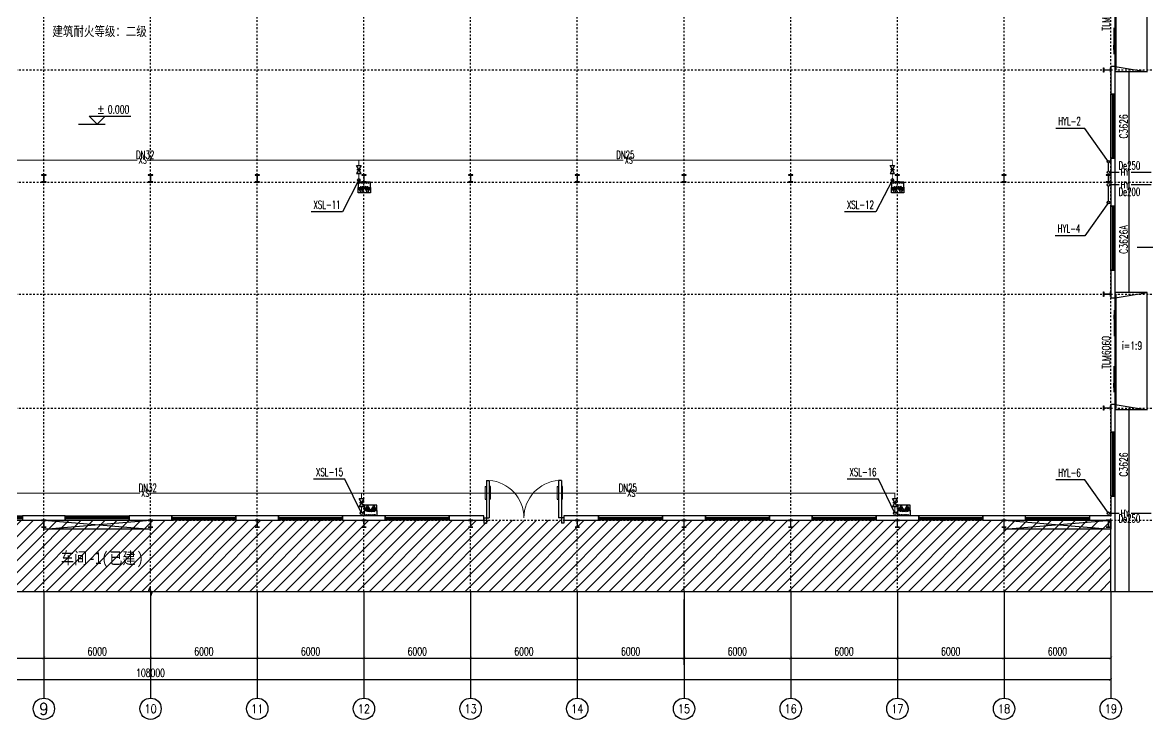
# Model space of a CAD drawing. Header units: millimetres. Extents: x 422266 to 846701, y 53777 to 109039.
# Drawn here: x 422323.1 to 422386.4, y 54717.2 to 54756.4 of the extents above; entities that cross this region are included whole.
import ezdxf
from ezdxf.enums import TextEntityAlignment as Align

# ---------------------------------------------------------------- set-up
doc = ezdxf.new("R2010")
doc.units = ezdxf.units.MM
doc.linetypes.add('DOTE', pattern=[2.42, 2, -0.2, 0.02, -0.2])
for name, color, linetype in [('AXIS_TEXT', 7, 'Continuous'), ('AXIS_外部', 171, 'Continuous'), ('COLUMN', 2, 'Continuous'), ('DIM_SYMB', 171, 'Continuous'), ('DIM_消防', 3, 'Continuous'), ('DIM_雨水', 3, 'Continuous'), ('DOTE', 8, 'DOTE'), ('GROUND', 150, 'Continuous'), ('JZ__灭火器', 6, 'Continuous'), ('PIPE-消防', 1, 'Continuous'), ('PIPE-雨水', 4, 'Continuous'), ('PUB_TEXT', 7, 'Continuous'), ('TEXT_消防', 7, 'Continuous'), ('TEXT_雨水', 7, 'Continuous'), ('TWT_TEXT', 7, 'Continuous'), ('VALVE_消防', 7, 'Continuous'), ('VPIPE-消防', 1, 'Continuous'), ('VPIPE-雨水', 4, 'Continuous'), ('WALL-PARAPET', 6, 'Continuous'), ('WINDOW', 140, 'Continuous'), ('WINDOW_TEXT', 7, 'Continuous'), ('标高', 83, 'Continuous')]:
    doc.layers.add(name, color=color, linetype=linetype)
doc.styles.add('_TCH_AXIS', font='COMPLEX', dxfattribs={"bigfont": 'GBCBIG'})
doc.styles.add('_TCH_DIM', font='SIMPLEX', dxfattribs={"bigfont": 'GBCBIG'})
doc.styles.add('_TCH_DIM_T3', font='SIMPLEX', dxfattribs={"width": 0.705882, "bigfont": 'GBCBIG'})
doc.styles.add('_TCH_WINDOW', font='SIMPLEX', dxfattribs={"height": 3.5, "bigfont": 'GBCBIG'})
doc.styles.add('_TWT_PIPEDN', font='SIMPLEX', dxfattribs={"width": 0.8, "height": 3, "bigfont": 'HZTXT'})
doc.styles.add('_TWT_PIPETEXT', font='COMPLEX', dxfattribs={"width": 0.8, "height": 2.5, "bigfont": 'HZTXT'})
doc.styles.add('_TWT_SERIAL', font='COMPLEX', dxfattribs={"width": 0.8, "height": 3, "bigfont": 'HZTXT'})
doc.styles.add('COMPLEX', font='COMPLEX')
doc.styles.add('HT', font='simhei.ttf', dxfattribs={"width": 0.8})
doc.dimstyles.new('_TCH_ARCH&&150', dxfattribs={"dimtxt": 446.25, "dimasz": 150, "dimexe": 375, "dimexo": 450, "dimgap": 150, "dimtad": 1, "dimdec": 0, "dimzin": 0, "dimdsep": 46, "dimtxsty": '_TCH_DIM_T3', "dimblk": 'ARCHTICK', "dimcen": 0.09, "dimclrt": 7, "dimazin": 2, "dimtfac": 1, "dimtdec": 0, "dimtix": 1, "dimtmove": 2, "dimatfit": 3, "dimfxl": 0, "dimtolj": 1, "dimtzin": 0, "dimarcsym": 0})

# ---------------------------------------------------------------- blocks, each defined once
blk = doc.blocks.new('A$C3ACC4A1C')
at = {"layer": 'COLUMN'}
h = blk.add_hatch(color=256, dxfattribs=at)
h.paths.add_polyline_path([(125, 400), (0, 400), (0, 388), (120, 388), (120, 200), (125, 200)])
h.paths.add_polyline_path([(250, 400), (125, 400), (125, 200), (130, 200), (130, 388), (250, 388)])
h.paths.add_polyline_path([(250, 12), (130, 12), (130, 200), (125, 200), (125, 0), (250, 0)])
h.paths.add_polyline_path([(125, 200), (120, 200), (120, 12), (0, 12), (0, 0), (125, 0)])
blk.add_lwpolyline([(0, 0), (0, 12), (120, 12), (120, 388), (0, 388), (0, 400), (250, 400), (250, 388), (130, 388), (130, 12), (250, 12), (250, 0)], close=True, dxfattribs=at)
blk = doc.blocks.new('消防软管卷盘')
blk.add_lwpolyline([(4963954, 151899), (4963954, 150312), (4964641, 150312), (4964641, 151899)], close=True)
for points, const_width in [([(4964134, 151704), (4964482, 151704)], 1), ([(4964134, 151566), (4964482, 151566)], 1), ([(4964134, 151428), (4964482, 151428)], 1), ([(4964134, 151290), (4964482, 151290)], 1), ([(4964134, 151152), (4964482, 151152)], 1), ([(4964134, 151014), (4964482, 151014)], 0.1), ([(4964134, 150876), (4964482, 150876)], 1), ([(4964134, 150738), (4964482, 150738)], 1), ([(4964150, 150600), (4964499, 150600)], 1), ([(4964150, 150462), (4964499, 150462)], 1)]:
    blk.add_lwpolyline(points, dxfattribs=dict(const_width=const_width))
for centre, start, end in [((4964134, 151636), 90, 270), ((4964134, 151360), 90, 270), ((4964134, 151084), 90, 270), ((4964134, 150808), 90, 270), ((4964482, 151498), 270, 90), ((4964482, 151222), 270, 90), ((4964482, 150946), 270, 90), ((4964499, 150670), 270, 90), ((4964150, 150532), 90, 270)]:
    blk.add_arc(centre, 69, start, end)
blk = doc.blocks.new('手提式干粉灭火器')
h = blk.add_hatch()
h.set_pattern_fill('ANSI31', color=256, scale=225.365854, style=0)
h.set_pattern_definition([(45, (276289.086, 185586.136), (-19.9197154, 19.9197154), [])])
h.paths.add_polyline_path([(72, 158), (-72, 158), (-72, 19), (72, 19)])
for points in [[(0, 303), (-175, 0), (175, 0)], [(-72, 19), (72, 19), (72, 158), (-72, 158)]]:
    blk.add_lwpolyline(points, close=True)
blk = doc.blocks.new('92623')
blk.add_lwpolyline([(8910066, 83014), (8909273, 83014), (8909273, 82670), (8910066, 82670)], close=True)
at = {"xscale": -0.5, "yscale": 0.5, "zscale": 0.5, "rotation": 89.99999999998747}
blk.add_blockref('消防软管卷盘', (8985223, 2565334), dxfattribs=at)
at = {"layer": 'JZ__灭火器', "xscale": 1.141071624, "yscale": 1.141071624, "zscale": 1.141071624, "rotation": 180}
for p in [(8909466, 83014), (8909863, 83014)]:
    blk.add_blockref('手提式干粉灭火器', p, dxfattribs=at)
blk = doc.blocks.new('$WINLIB2D$00000001')
for p, q in [((-0.5, 0.5), (0.5, 0.5)), ((-0.5, 0.5), (-0.5, -0.5)), ((0.5, -0.5), (0.5, 0.5)), ((0.5, 0.167), (-0.5, 0.167)), ((0.5, -0.167), (-0.5, -0.167)), ((-0.5, -0.5), (0.5, -0.5))]:
    blk.add_line(p, q)
blk = doc.blocks.new('$DorLib2D$00000011')
for p, q in [((-0.467, 0.471), (-0.467, -0.062)), ((-0.467, 0.471), (-0.433, 0.471)), ((-0.433, 0.471), (-0.433, 0.004)), ((0.433, 0.471), (0.433, 0.004)), ((0.467, 0.471), (0.433, 0.471)), ((0.467, 0.471), (0.467, -0.062)), ((-0.483, 0.396), (-0.467, 0.396)), ((-0.417, 0.396), (-0.433, 0.396)), ((0.417, 0.396), (0.433, 0.396)), ((0.483, 0.396), (0.467, 0.396)), ((-0.483, 0.235), (-0.467, 0.235)), ((-0.417, 0.235), (-0.433, 0.235)), ((0.417, 0.235), (0.433, 0.235)), ((0.483, 0.235), (0.467, 0.235)), ((-0.5, 0.004), (-0.433, 0.004)), ((-0.5, 0.004), (-0.5, -0.062)), ((0.5, 0.004), (0.433, 0.004)), ((0.5, 0.004), (0.5, -0.062)), ((-0.5, -0.062), (-0.467, -0.062)), ((0.5, -0.062), (0.467, -0.062))]:
    blk.add_line(p, q)
at = {"lineweight": 13}
for p, q in [((-0.483, 0.396), (-0.483, 0.235)), ((-0.417, 0.396), (-0.417, 0.235)), ((0.417, 0.396), (0.417, 0.235)), ((0.483, 0.396), (0.483, 0.235))]:
    blk.add_line(p, q, dxfattribs=at)
for centre, start, end in [((-0.467, 0.004), 0, 85.904), ((0.467, 0.004), 94.096, 180)]:
    blk.add_arc(centre, 0.467, start, end, dxfattribs=at)
blk = doc.blocks.new('_AXISO')
blk.add_circle((0, 0), 0.5)
at = {"layer": 'AXIS_TEXT', "style": 'COMPLEX', "width": 1.041667}
blk.add_attdef('A', text='', height=0.56, dxfattribs=at).set_placement((-0.25, -0.28), (0.25, -0.28), align=Align.FIT)
blk = doc.blocks.new('_ArchTick')
at = {"color": 0, "linetype": 'ByBlock', "const_width": 0.15}
blk.add_lwpolyline([(-0.5, -0.5), (0.5, 0.5)], dxfattribs=at)
blk = doc.blocks.new('*D72')
at = {"layer": 'AXIS_外部', "color": 0, "lineweight": -2}
for p, q in [((440116, 62966), (440116, 58091)), ((548116, 62966), (548116, 58091)), ((440116, 58466), (548116, 58466))]:
    blk.add_line(p, q, dxfattribs=at)
at = {"layer": 'Defpoints', "color": 0}
for p in [(440116, 63416), (548116, 63416), (548116, 58466)]:
    blk.add_point(p, dxfattribs=at)
at = {"layer": 'AXIS_外部', "color": 0, "lineweight": -2, "xscale": 150, "yscale": 150, "zscale": 150, "rotation": 180}
blk.add_blockref('_ArchTick', (440116, 58466), dxfattribs=at)
at = {"layer": 'AXIS_外部', "color": 0, "lineweight": -2, "xscale": 150, "yscale": 150, "zscale": 150}
blk.add_blockref('_ArchTick', (548116, 58466), dxfattribs=at)
at = {"layer": 'AXIS_外部', "color": 7, "insert": (494116, 58839), "char_height": 446.2, "attachment_point": 5, "style": '_TCH_DIM_T3'}
blk.add_mtext('\\A1;108000', dxfattribs=at)
blk = doc.blocks.new('*D80')
at = {"layer": 'AXIS_外部', "color": 0, "lineweight": -2}
for p, q in [((482116, 62966), (482116, 59291)), ((488116, 62966), (488116, 59291)), ((482116, 59666), (488116, 59666))]:
    blk.add_line(p, q, dxfattribs=at)
at = {"layer": 'Defpoints', "color": 0}
for p in [(482116, 63416), (488116, 63416), (488116, 59666)]:
    blk.add_point(p, dxfattribs=at)
at = {"layer": 'AXIS_外部', "color": 0, "lineweight": -2, "xscale": 150, "yscale": 150, "zscale": 150, "rotation": 180}
blk.add_blockref('_ArchTick', (482116, 59666), dxfattribs=at)
at = {"layer": 'AXIS_外部', "color": 0, "lineweight": -2, "xscale": 150, "yscale": 150, "zscale": 150}
blk.add_blockref('_ArchTick', (488116, 59666), dxfattribs=at)
at = {"layer": 'AXIS_外部', "color": 7, "insert": (485116, 60039), "char_height": 446.2, "attachment_point": 5, "style": '_TCH_DIM_T3'}
blk.add_mtext('\\A1;6000', dxfattribs=at)
blk = doc.blocks.new('*D81')
at = {"layer": 'AXIS_外部', "color": 0, "lineweight": -2}
for p, q in [((488116, 62966), (488116, 59291)), ((494116, 62966), (494116, 59291)), ((488116, 59666), (494116, 59666))]:
    blk.add_line(p, q, dxfattribs=at)
at = {"layer": 'Defpoints', "color": 0}
for p in [(488116, 63416), (494116, 63416), (494116, 59666)]:
    blk.add_point(p, dxfattribs=at)
at = {"layer": 'AXIS_外部', "color": 0, "lineweight": -2, "xscale": 150, "yscale": 150, "zscale": 150, "rotation": 180}
blk.add_blockref('_ArchTick', (488116, 59666), dxfattribs=at)
at = {"layer": 'AXIS_外部', "color": 0, "lineweight": -2, "xscale": 150, "yscale": 150, "zscale": 150}
blk.add_blockref('_ArchTick', (494116, 59666), dxfattribs=at)
at = {"layer": 'AXIS_外部', "color": 7, "insert": (491116, 60039), "char_height": 446.2, "attachment_point": 5, "style": '_TCH_DIM_T3'}
blk.add_mtext('\\A1;6000', dxfattribs=at)
blk = doc.blocks.new('*D82')
at = {"layer": 'AXIS_外部', "color": 0, "lineweight": -2}
for p, q in [((494116, 62966), (494116, 59291)), ((500116, 62966), (500116, 59291)), ((494116, 59666), (500116, 59666))]:
    blk.add_line(p, q, dxfattribs=at)
at = {"layer": 'Defpoints', "color": 0}
for p in [(494116, 63416), (500116, 63416), (500116, 59666)]:
    blk.add_point(p, dxfattribs=at)
at = {"layer": 'AXIS_外部', "color": 0, "lineweight": -2, "xscale": 150, "yscale": 150, "zscale": 150, "rotation": 180}
blk.add_blockref('_ArchTick', (494116, 59666), dxfattribs=at)
at = {"layer": 'AXIS_外部', "color": 0, "lineweight": -2, "xscale": 150, "yscale": 150, "zscale": 150}
blk.add_blockref('_ArchTick', (500116, 59666), dxfattribs=at)
at = {"layer": 'AXIS_外部', "color": 7, "insert": (497116, 60039), "char_height": 446.2, "attachment_point": 5, "style": '_TCH_DIM_T3'}
blk.add_mtext('\\A1;6000', dxfattribs=at)
blk = doc.blocks.new('*D83')
at = {"layer": 'AXIS_外部', "color": 0, "lineweight": -2}
for p, q in [((500116, 62966), (500116, 59291)), ((506116, 62966), (506116, 59291)), ((500116, 59666), (506116, 59666))]:
    blk.add_line(p, q, dxfattribs=at)
at = {"layer": 'Defpoints', "color": 0}
for p in [(500116, 63416), (506116, 63416), (506116, 59666)]:
    blk.add_point(p, dxfattribs=at)
at = {"layer": 'AXIS_外部', "color": 0, "lineweight": -2, "xscale": 150, "yscale": 150, "zscale": 150, "rotation": 180}
blk.add_blockref('_ArchTick', (500116, 59666), dxfattribs=at)
at = {"layer": 'AXIS_外部', "color": 0, "lineweight": -2, "xscale": 150, "yscale": 150, "zscale": 150}
blk.add_blockref('_ArchTick', (506116, 59666), dxfattribs=at)
at = {"layer": 'AXIS_外部', "color": 7, "insert": (503116, 60039), "char_height": 446.2, "attachment_point": 5, "style": '_TCH_DIM_T3'}
blk.add_mtext('\\A1;6000', dxfattribs=at)
blk = doc.blocks.new('*D84')
at = {"layer": 'AXIS_外部', "color": 0, "lineweight": -2}
for p, q in [((506116, 62966), (506116, 59291)), ((512116, 62966), (512116, 59291)), ((506116, 59666), (512116, 59666))]:
    blk.add_line(p, q, dxfattribs=at)
at = {"layer": 'Defpoints', "color": 0}
for p in [(506116, 63416), (512116, 63416), (512116, 59666)]:
    blk.add_point(p, dxfattribs=at)
at = {"layer": 'AXIS_外部', "color": 0, "lineweight": -2, "xscale": 150, "yscale": 150, "zscale": 150, "rotation": 180}
blk.add_blockref('_ArchTick', (506116, 59666), dxfattribs=at)
at = {"layer": 'AXIS_外部', "color": 0, "lineweight": -2, "xscale": 150, "yscale": 150, "zscale": 150}
blk.add_blockref('_ArchTick', (512116, 59666), dxfattribs=at)
at = {"layer": 'AXIS_外部', "color": 7, "insert": (509116, 60039), "char_height": 446.2, "attachment_point": 5, "style": '_TCH_DIM_T3'}
blk.add_mtext('\\A1;6000', dxfattribs=at)
blk = doc.blocks.new('*D85')
at = {"layer": 'AXIS_外部', "color": 0, "lineweight": -2}
for p, q in [((512116, 62966), (512116, 59291)), ((518116, 62966), (518116, 59291)), ((512116, 59666), (518116, 59666))]:
    blk.add_line(p, q, dxfattribs=at)
at = {"layer": 'Defpoints', "color": 0}
for p in [(512116, 63416), (518116, 63416), (518116, 59666)]:
    blk.add_point(p, dxfattribs=at)
at = {"layer": 'AXIS_外部', "color": 0, "lineweight": -2, "xscale": 150, "yscale": 150, "zscale": 150, "rotation": 180}
blk.add_blockref('_ArchTick', (512116, 59666), dxfattribs=at)
at = {"layer": 'AXIS_外部', "color": 0, "lineweight": -2, "xscale": 150, "yscale": 150, "zscale": 150}
blk.add_blockref('_ArchTick', (518116, 59666), dxfattribs=at)
at = {"layer": 'AXIS_外部', "color": 7, "insert": (515116, 60039), "char_height": 446.2, "attachment_point": 5, "style": '_TCH_DIM_T3'}
blk.add_mtext('\\A1;6000', dxfattribs=at)
blk = doc.blocks.new('*D86')
at = {"layer": 'AXIS_外部', "color": 0, "lineweight": -2}
for p, q in [((518116, 62966), (518116, 59291)), ((524116, 62966), (524116, 59291)), ((518116, 59666), (524116, 59666))]:
    blk.add_line(p, q, dxfattribs=at)
at = {"layer": 'Defpoints', "color": 0}
for p in [(518116, 63416), (524116, 63416), (524116, 59666)]:
    blk.add_point(p, dxfattribs=at)
at = {"layer": 'AXIS_外部', "color": 0, "lineweight": -2, "xscale": 150, "yscale": 150, "zscale": 150, "rotation": 180}
blk.add_blockref('_ArchTick', (518116, 59666), dxfattribs=at)
at = {"layer": 'AXIS_外部', "color": 0, "lineweight": -2, "xscale": 150, "yscale": 150, "zscale": 150}
blk.add_blockref('_ArchTick', (524116, 59666), dxfattribs=at)
at = {"layer": 'AXIS_外部', "color": 7, "insert": (521116, 60039), "char_height": 446.2, "attachment_point": 5, "style": '_TCH_DIM_T3'}
blk.add_mtext('\\A1;6000', dxfattribs=at)
blk = doc.blocks.new('*D87')
at = {"layer": 'AXIS_外部', "color": 0, "lineweight": -2}
for p, q in [((524116, 62966), (524116, 59291)), ((530116, 62966), (530116, 59291)), ((524116, 59666), (530116, 59666))]:
    blk.add_line(p, q, dxfattribs=at)
at = {"layer": 'Defpoints', "color": 0}
for p in [(524116, 63416), (530116, 63416), (530116, 59666)]:
    blk.add_point(p, dxfattribs=at)
at = {"layer": 'AXIS_外部', "color": 0, "lineweight": -2, "xscale": 150, "yscale": 150, "zscale": 150, "rotation": 180}
blk.add_blockref('_ArchTick', (524116, 59666), dxfattribs=at)
at = {"layer": 'AXIS_外部', "color": 0, "lineweight": -2, "xscale": 150, "yscale": 150, "zscale": 150}
blk.add_blockref('_ArchTick', (530116, 59666), dxfattribs=at)
at = {"layer": 'AXIS_外部', "color": 7, "insert": (527116, 60039), "char_height": 446.2, "attachment_point": 5, "style": '_TCH_DIM_T3'}
blk.add_mtext('\\A1;6000', dxfattribs=at)
blk = doc.blocks.new('*D88')
at = {"layer": 'AXIS_外部', "color": 0, "lineweight": -2}
for p, q in [((530116, 62966), (530116, 59291)), ((536116, 62966), (536116, 59291)), ((530116, 59666), (536116, 59666))]:
    blk.add_line(p, q, dxfattribs=at)
at = {"layer": 'Defpoints', "color": 0}
for p in [(530116, 63416), (536116, 63416), (536116, 59666)]:
    blk.add_point(p, dxfattribs=at)
at = {"layer": 'AXIS_外部', "color": 0, "lineweight": -2, "xscale": 150, "yscale": 150, "zscale": 150, "rotation": 180}
blk.add_blockref('_ArchTick', (530116, 59666), dxfattribs=at)
at = {"layer": 'AXIS_外部', "color": 0, "lineweight": -2, "xscale": 150, "yscale": 150, "zscale": 150}
blk.add_blockref('_ArchTick', (536116, 59666), dxfattribs=at)
at = {"layer": 'AXIS_外部', "color": 7, "insert": (533116, 60039), "char_height": 446.2, "attachment_point": 5, "style": '_TCH_DIM_T3'}
blk.add_mtext('\\A1;6000', dxfattribs=at)
blk = doc.blocks.new('*D89')
at = {"layer": 'AXIS_外部', "color": 0, "lineweight": -2}
for p, q in [((536116, 62966), (536116, 59291)), ((542116, 62966), (542116, 59291)), ((536116, 59666), (542116, 59666))]:
    blk.add_line(p, q, dxfattribs=at)
at = {"layer": 'Defpoints', "color": 0}
for p in [(536116, 63416), (542116, 63416), (542116, 59666)]:
    blk.add_point(p, dxfattribs=at)
at = {"layer": 'AXIS_外部', "color": 0, "lineweight": -2, "xscale": 150, "yscale": 150, "zscale": 150, "rotation": 180}
blk.add_blockref('_ArchTick', (536116, 59666), dxfattribs=at)
at = {"layer": 'AXIS_外部', "color": 0, "lineweight": -2, "xscale": 150, "yscale": 150, "zscale": 150}
blk.add_blockref('_ArchTick', (542116, 59666), dxfattribs=at)
at = {"layer": 'AXIS_外部', "color": 7, "insert": (539116, 60039), "char_height": 446.2, "attachment_point": 5, "style": '_TCH_DIM_T3'}
blk.add_mtext('\\A1;6000', dxfattribs=at)
blk = doc.blocks.new('*D90')
at = {"layer": 'AXIS_外部', "color": 0, "lineweight": -2}
for p, q in [((542116, 62966), (542116, 59291)), ((548116, 62966), (548116, 59291)), ((542116, 59666), (548116, 59666))]:
    blk.add_line(p, q, dxfattribs=at)
at = {"layer": 'Defpoints', "color": 0}
for p in [(542116, 63416), (548116, 63416), (548116, 59666)]:
    blk.add_point(p, dxfattribs=at)
at = {"layer": 'AXIS_外部', "color": 0, "lineweight": -2, "xscale": 150, "yscale": 150, "zscale": 150, "rotation": 180}
blk.add_blockref('_ArchTick', (542116, 59666), dxfattribs=at)
at = {"layer": 'AXIS_外部', "color": 0, "lineweight": -2, "xscale": 150, "yscale": 150, "zscale": 150}
blk.add_blockref('_ArchTick', (548116, 59666), dxfattribs=at)
at = {"layer": 'AXIS_外部', "color": 7, "insert": (545116, 60039), "char_height": 446.2, "attachment_point": 5, "style": '_TCH_DIM_T3'}
blk.add_mtext('\\A1;6000', dxfattribs=at)
blk = doc.blocks.new('$DorLib2D$00000130')
at = {"color": 0, "linetype": 'Continuous'}
for p, q in [((-0.533, 0.66), (-0.533, 0.513)), ((0, 0.66), (-0.533, 0.66)), ((0, 0.513), (0, 0.66)), ((0.533, 0.66), (0, 0.66)), ((0.533, 0.66), (0.533, 0.513)), ((0, 0.513), (-0.533, 0.513)), ((0.533, 0.513), (0, 0.513)), ((-0.385, 0.269), (-0.14, 0.269)), ((-0.385, 0.269), (-0.3, 0.214)), ((-0.3, 0.214), (-0.3, 0.269)), ((0.385, 0.269), (0.14, 0.269)), ((0.3, 0.214), (0.3, 0.269)), ((0.385, 0.269), (0.3, 0.214))]:
    blk.add_line(p, q, dxfattribs=at)
blk = doc.blocks.new('$VALVE$00000296')
for points in [[(-125, 72), (-125, -72), (125, 72), (125, -72), (-125, 72)], [(0, 60), (0, -64)]]:
    blk.add_lwpolyline(points)
for p in [(-125, 0), (125, 0)]:
    blk.add_point(p)
blk = doc.blocks.new('2325')
h = blk.add_hatch()
h.set_pattern_fill('ANSI31', color=250, scale=300, style=0)
h.set_pattern_definition([(45, (-1640675.63, -18819387.4), (-336.759605, 336.759605), [])])
h.paths.add_polyline_path([(548116.3, 67415.8), (440116.3, 67415.8), (440116.3, 63415.8), (494002.8, 63415.8), (494079.3, 63625.8), (494153.3, 63205.8), (494227.8, 63415.8), (548116.3, 63415.8)])
h.paths.add_polyline_path([(492909.1, 64993.8), (493665.2, 64993.8), (493665.2, 66241.2), (492909.1, 66241.2)], flags=24)
h.paths.add_polyline_path([(491535.8, 64970), (493337.3, 64970), (493337.3, 66291.6), (491535.8, 66291.6)], flags=24)
h.paths.add_polyline_path([(490527.3, 64993.8), (491963.9, 64993.8), (491963.9, 66241.2), (490527.3, 66241.2)], flags=24)
h.paths.add_polyline_path([(489149.2, 64953.9), (490960.2, 64953.9), (490960.2, 66303.9), (489149.2, 66303.9)], flags=24)
at = {"layer": 'PIPE-消防', "linetype": 'Continuous'}
for points in [[(535832, 87650.6), (535858.3, 87650.6), (535858.3, 87676.8)], [(535832, 87650.6), (535832, 87676.8), (535858.3, 87676.8)], [(535974, 68927.3), (536000.3, 68927.3), (536000.3, 68953.5)], [(535974, 68927.3), (535974, 68953.5), (536000.3, 68953.5)]]:
    blk.add_hatch(color=256, dxfattribs=at).paths.add_polyline_path(points)
at = {"color": 250}
for p, q in [((488116.3, 66915.8), (494116.3, 67415.8)), ((488116.3, 67415.8), (494116.3, 66915.8)), ((542116.3, 66915.8), (548116.3, 67415.8)), ((542116.3, 67415.8), (548116.3, 66915.8))]:
    blk.add_line(p, q, dxfattribs=at)
for points in [[(488116.3, 67415.8), (494116.3, 67415.8), (494116.3, 66915.8), (488116.3, 66915.8)], [(542116.3, 67415.8), (548116.3, 67415.8), (548116.3, 66915.8), (542116.3, 66915.8)]]:
    blk.add_lwpolyline(points, close=True, dxfattribs=at)
at = {"layer": 'AXIS_外部'}
for p, q in [((488116.3, 63415.8), (488116.3, 57415.8)), ((494116.3, 63415.8), (494116.3, 57415.8)), ((500116.3, 63415.8), (500116.3, 57415.8)), ((506116.3, 63415.8), (506116.3, 57415.8)), ((512116.3, 63415.8), (512116.3, 57415.8)), ((518116.3, 63415.8), (518116.3, 57415.8)), ((524116.3, 63415.8), (524116.3, 57415.8)), ((530116.3, 63415.8), (530116.3, 57415.8)), ((536116.3, 63415.8), (536116.3, 57415.8)), ((542116.3, 63415.8), (542116.3, 57415.8)), ((548116.3, 63415.8), (548116.3, 57415.8))]:
    blk.add_line(p, q, dxfattribs=at)
at = {"layer": 'DIM_SYMB'}
blk.add_lwpolyline([(548603.2, 76846.5, 0, 0, 0), (549616, 76846.5, 120, 0, 0), (550066, 76846.5, 0, 0, 0)], format="xyseb", dxfattribs=at)
at = {"layer": 'DIM_SYMB', "color": 150}
blk.add_lwpolyline([(437116.3, 63415.8), (494002.8, 63415.8), (494079.3, 63625.8), (494153.3, 63205.8), (494227.8, 63415.8), (551116.3, 63415.8)], dxfattribs=at)
at = {"layer": 'DIM_消防'}
for p, q in [((505832, 86535.4), (504903.2, 84738.7)), ((535832, 86535.4), (534903.2, 84738.7)), ((504903.2, 84738.7), (503144.2, 84738.7)), ((534903.2, 84738.7), (533144.2, 84738.7)), ((505045.2, 69717.1), (503286.1, 69717.1)), ((505974, 67812), (505045.2, 69717.1)), ((535045.2, 69717.1), (533286.1, 69717.1)), ((535974, 67812), (535045.2, 69717.1))]:
    blk.add_line(p, q, dxfattribs=at)
at = {"layer": 'DIM_雨水'}
for p, q in [((546649.4, 89436), (545022.6, 89436)), ((547983.6, 87561.9), (546649.4, 89436)), ((547983.6, 85269.7), (546649.4, 83395.6)), ((546649.4, 83395.6), (544996.3, 83395.6)), ((546649.4, 69676), (545022.6, 69676)), ((547983.6, 67801.9), (546649.4, 69676))]:
    blk.add_line(p, q, dxfattribs=at)
at = {"layer": 'DOTE'}
for p, q in [((488116.3, 63415.8), (488116.3, 127415.8)), ((494116.3, 63415.8), (494116.3, 127415.8)), ((500116.3, 63415.8), (500116.3, 127415.8)), ((506116.3, 63415.8), (506116.3, 127415.8)), ((512116.3, 63415.8), (512116.3, 127415.8)), ((518116.3, 63415.8), (518116.3, 127415.8)), ((524116.3, 63415.8), (524116.3, 127415.8)), ((530116.3, 63415.8), (530116.3, 127415.8)), ((536116.3, 63415.8), (536116.3, 127415.8)), ((542116.3, 63415.8), (542116.3, 127415.8)), ((548116.3, 63415.8), (548116.3, 127415.8)), ((437116.3, 92715.8), (551116.3, 92715.8)), ((437116.3, 86415.8), (551116.3, 86415.8)), ((437116.3, 80115.8), (551116.3, 80115.8)), ((437116.3, 73715.8), (551116.3, 73715.8)), ((437116.3, 67415.8), (551116.3, 67415.8))]:
    blk.add_line(p, q, dxfattribs=at)
at = {"layer": 'GROUND', "color": 8}
for p, q in [((548356.3, 92615.8), (548356.3, 99215.8)), ((550156.3, 92615.8), (550156.3, 99215.8)), ((548356.3, 92915.8), (550156.3, 92615.8)), ((548356.3, 80215.8), (548356.3, 92615.8)), ((550156.3, 92615.8), (548356.3, 92615.8)), ((549156.3, 80215.8), (549156.3, 92615.8)), ((550156.3, 80215.8), (548356.3, 80215.8)), ((548356.3, 73615.8), (548356.3, 80215.8)), ((548356.3, 79915.8), (550156.3, 80215.8)), ((550156.3, 73615.8), (550156.3, 80215.8)), ((548356.3, 73915.8), (550156.3, 73615.8)), ((548356.3, 63415.8), (548356.3, 73615.8)), ((550156.3, 73615.8), (548356.3, 73615.8)), ((549156.3, 63415.8), (549156.3, 73615.8)), ((439876.3, 63415.8), (548356.3, 63415.8))]:
    blk.add_line(p, q, dxfattribs=at)
at = {"layer": 'PIPE-消防', "linetype": 'Continuous', "ltscale": 1.5, "const_width": 52.5}
for points in [[(493373.3, 87650.6), (481832, 87650.6)], [(505832, 87650.6), (493911.9, 87650.6)], [(505832, 87349.4), (505832, 87650.6)], [(520708.8, 87650.6), (505832, 87650.6)], [(535832, 87650.6), (521247.4, 87650.6)], [(535832, 87349.4), (535832, 87650.6)], [(505832, 86610.4), (505832, 86899.4)], [(535832, 86610.4), (535832, 86899.4)], [(493515.3, 68927.3), (481974, 68927.3)], [(505974, 68927.3), (494053.9, 68927.3)], [(505974, 68626.1), (505974, 68927.3)], [(520850.8, 68927.3), (505974, 68927.3)], [(535974, 68927.3), (521389.4, 68927.3)], [(535974, 68626.1), (535974, 68927.3)], [(505974, 67887), (505974, 68176.1)], [(535974, 67887), (535974, 68176.1)]]:
    blk.add_lwpolyline(points, dxfattribs=at)
at = {"layer": 'PIPE-雨水', "linetype": 'Continuous', "ltscale": 1.5, "const_width": 75}
for points in [[(547983.6, 87486.9), (547983.6, 87040.8)], [(548058.6, 86965.8), (548603.3, 86965.8)], [(549244.8, 86965.8), (550394.2, 86965.8)], [(547983.6, 85344.7), (547983.6, 86190.8)], [(548058.6, 86265.8), (548603.3, 86265.8)], [(549244.8, 86265.8), (550394.2, 86265.8)], [(548058.6, 67801.9), (548603.3, 67801.9)], [(549244.8, 67801.9), (550394.2, 67801.9)]]:
    blk.add_lwpolyline(points, dxfattribs=at)
at = {"layer": 'VPIPE-消防', "linetype": 'Continuous'}
for centre in [(505832, 86535.4), (535832, 86535.4), (505974, 67812), (535974, 67812)]:
    blk.add_circle(centre, 75, dxfattribs=at)
at = {"layer": 'VPIPE-雨水', "linetype": 'Continuous'}
for centre in [(547983.6, 87561.9), (547983.6, 86965.8), (547983.6, 86265.8), (547983.6, 85269.7), (547983.6, 67801.9)]:
    blk.add_circle(centre, 75, dxfattribs=at)
at = {"layer": 'WALL-PARAPET'}
for p, q in [((548356.3, 92915.8), (548116.3, 92915.8)), ((548116.3, 92915.8), (548116.3, 91365.8)), ((548356.3, 91365.8), (548356.3, 92915.8)), ((548116.3, 91365.8), (548356.3, 91365.8)), ((548356.3, 87765.8), (548116.3, 87765.8)), ((548116.3, 87765.8), (548116.3, 85065.8)), ((548356.3, 85065.8), (548356.3, 87765.8)), ((548116.3, 85065.8), (548356.3, 85065.8)), ((548356.3, 81465.8), (548116.3, 81465.8)), ((548116.3, 81465.8), (548116.3, 79915.8)), ((548356.3, 79915.8), (548356.3, 81465.8)), ((548116.3, 79915.8), (548356.3, 79915.8)), ((548356.3, 73915.8), (548116.3, 73915.8)), ((548116.3, 73915.8), (548116.3, 72365.8)), ((548356.3, 72365.8), (548356.3, 73915.8)), ((548116.3, 72365.8), (548356.3, 72365.8)), ((548356.3, 68765.8), (548116.3, 68765.8)), ((548116.3, 68765.8), (548116.3, 67655.8)), ((548356.3, 67535.8), (548356.3, 68765.8)), ((489316.3, 67655.8), (486916.3, 67655.8)), ((486916.3, 67655.8), (486916.3, 67415.8)), ((486916.3, 67415.8), (489316.3, 67415.8)), ((489316.3, 67415.8), (489316.3, 67655.8)), ((495316.3, 67655.8), (492916.3, 67655.8)), ((492916.3, 67655.8), (492916.3, 67415.8)), ((492916.3, 67415.8), (495316.3, 67415.8)), ((495316.3, 67415.8), (495316.3, 67655.8)), ((501316.3, 67655.8), (498916.3, 67655.8)), ((498916.3, 67655.8), (498916.3, 67415.8)), ((498916.3, 67415.8), (501316.3, 67415.8)), ((501316.3, 67415.8), (501316.3, 67655.8)), ((507316.3, 67655.8), (504916.3, 67655.8)), ((504916.3, 67655.8), (504916.3, 67415.8)), ((504916.3, 67415.8), (507316.3, 67415.8)), ((507316.3, 67415.8), (507316.3, 67655.8)), ((512866.3, 67655.8), (510916.3, 67655.8)), ((510916.3, 67655.8), (510916.3, 67415.8)), ((510916.3, 67415.8), (512866.3, 67415.8)), ((512866.3, 67415.8), (512866.3, 67655.8)), ((519316.3, 67655.8), (517366.3, 67655.8)), ((517366.3, 67655.8), (517366.3, 67415.8)), ((517366.3, 67415.8), (519316.3, 67415.8)), ((519316.3, 67415.8), (519316.3, 67655.8)), ((525316.3, 67655.8), (522916.3, 67655.8)), ((522916.3, 67655.8), (522916.3, 67415.8)), ((522916.3, 67415.8), (525316.3, 67415.8)), ((525316.3, 67415.8), (525316.3, 67655.8)), ((531316.3, 67655.8), (528916.3, 67655.8)), ((528916.3, 67655.8), (528916.3, 67415.8)), ((528916.3, 67415.8), (531316.3, 67415.8)), ((531316.3, 67415.8), (531316.3, 67655.8)), ((537316.3, 67655.8), (534916.3, 67655.8)), ((534916.3, 67655.8), (534916.3, 67415.8)), ((534916.3, 67415.8), (537316.3, 67415.8)), ((537316.3, 67415.8), (537316.3, 67655.8)), ((543316.3, 67655.8), (540916.3, 67655.8)), ((540916.3, 67655.8), (540916.3, 67415.8)), ((540916.3, 67415.8), (543316.3, 67415.8)), ((543316.3, 67415.8), (543316.3, 67655.8)), ((548116.3, 67655.8), (546916.3, 67655.8)), ((546916.3, 67655.8), (546916.3, 67415.8)), ((546916.3, 67415.8), (548116.3, 67415.8)), ((548116.3, 63415.8), (548116.3, 67415.8)), ((548356.3, 63415.8), (548356.3, 67535.8)), ((548116.3, 63415.8), (548356.3, 63415.8))]:
    blk.add_line(p, q, dxfattribs=at)
at = {"layer": '标高'}
for p, q in [((491115.5, 89668.7), (490665.5, 90118.7)), ((490665.5, 90118.7), (493013, 90118.7)), ((491115.5, 89668.7), (491565.5, 90118.7)), ((490065.5, 89668.7), (491565.5, 89668.7)), ((549607.2, 82751.1), (551107.2, 82751.1))]:
    blk.add_line(p, q, dxfattribs=at)
at = {"xscale": -0.882, "yscale": 0.882, "zscale": 0.882}
for p in [(8364464.6, 12894.2), (8394464.6, 12894.2)]:
    blk.add_blockref('92623', p, dxfattribs=at)
at = {"xscale": 0.882, "yscale": 0.882, "zscale": 0.882, "rotation": 180}
for p in [(8364819.1, 141176.9), (8394819.1, 141176.9)]:
    blk.add_blockref('92623', p, dxfattribs=at)
at = {"layer": 'AXIS_外部'}
ref = blk.add_blockref('_AXISO', (488116.3, 56815.8), dxfattribs=dict(at, xscale=1200, yscale=1200, zscale=1200))
ref.add_attrib('A', '9', dxfattribs={"layer": 'AXIS_TEXT', "height": 678, "style": '_TCH_AXIS', "width": 1.097143}).set_placement((487868.3, 56476.8), (488364.2, 56476.8), align=Align.FIT)
ref = blk.add_blockref('_AXISO', (494116.3, 56815.8), dxfattribs=dict(at, xscale=1200, yscale=1200, zscale=1200))
ref.add_attrib('A', '10', dxfattribs={"layer": 'AXIS_TEXT', "height": 474.04, "style": '_TCH_AXIS', "width": 1.05931}).set_placement((493769.6, 56578.8), (494463, 56578.8), align=Align.FIT)
ref = blk.add_blockref('_AXISO', (500116.3, 56815.8), dxfattribs=dict(at, xscale=1200, yscale=1200, zscale=1200))
ref.add_attrib('A', '11', dxfattribs={"layer": 'AXIS_TEXT', "height": 472.19, "style": '_TCH_AXIS', "width": 1.287356}).set_placement((499768.9, 56579.7), (500463.6, 56579.7), align=Align.FIT)
ref = blk.add_blockref('_AXISO', (506116.3, 56815.8), dxfattribs=dict(at, xscale=1200, yscale=1200, zscale=1200))
ref.add_attrib('A', '12', dxfattribs={"layer": 'AXIS_TEXT', "height": 472.19, "style": '_TCH_AXIS', "width": 1.065398}).set_placement((505768.9, 56579.7), (506463.6, 56579.7), align=Align.FIT)
ref = blk.add_blockref('_AXISO', (512116.3, 56815.8), dxfattribs=dict(at, xscale=1200, yscale=1200, zscale=1200))
ref.add_attrib('A', '13', dxfattribs={"layer": 'AXIS_TEXT', "height": 474.04, "style": '_TCH_AXIS', "width": 1.05931}).set_placement((511769.6, 56578.8), (512463, 56578.8), align=Align.FIT)
ref = blk.add_blockref('_AXISO', (518116.3, 56815.8), dxfattribs=dict(at, xscale=1200, yscale=1200, zscale=1200))
ref.add_attrib('A', '14', dxfattribs={"layer": 'AXIS_TEXT', "height": 472.19, "style": '_TCH_AXIS', "width": 0.996663}).set_placement((517768.9, 56579.7), (518463.6, 56579.7), align=Align.FIT)
ref = blk.add_blockref('_AXISO', (524116.3, 56815.8), dxfattribs=dict(at, xscale=1200, yscale=1200, zscale=1200))
ref.add_attrib('A', '15', dxfattribs={"layer": 'AXIS_TEXT', "height": 472.19, "style": '_TCH_AXIS', "width": 1.065398}).set_placement((523768.9, 56579.7), (524463.6, 56579.7), align=Align.FIT)
ref = blk.add_blockref('_AXISO', (530116.3, 56815.8), dxfattribs=dict(at, xscale=1200, yscale=1200, zscale=1200))
ref.add_attrib('A', '16', dxfattribs={"layer": 'AXIS_TEXT', "height": 474.04, "style": '_TCH_AXIS', "width": 1.05931}).set_placement((529769.6, 56578.8), (530463, 56578.8), align=Align.FIT)
ref = blk.add_blockref('_AXISO', (536116.3, 56815.8), dxfattribs=dict(at, xscale=1200, yscale=1200, zscale=1200))
ref.add_attrib('A', '17', dxfattribs={"layer": 'AXIS_TEXT', "height": 472.19, "style": '_TCH_AXIS', "width": 1.065398}).set_placement((535768.9, 56579.7), (536463.6, 56579.7), align=Align.FIT)
ref = blk.add_blockref('_AXISO', (542116.3, 56815.8), dxfattribs=dict(at, xscale=1200, yscale=1200, zscale=1200))
ref.add_attrib('A', '18', dxfattribs={"layer": 'AXIS_TEXT', "height": 474.04, "style": '_TCH_AXIS', "width": 1.05931}).set_placement((541769.6, 56578.8), (542463, 56578.8), align=Align.FIT)
ref = blk.add_blockref('_AXISO', (548116.3, 56815.8), dxfattribs=dict(at, xscale=1200, yscale=1200, zscale=1200))
ref.add_attrib('A', '19', dxfattribs={"layer": 'AXIS_TEXT', "height": 474.04, "style": '_TCH_AXIS', "width": 1.05931}).set_placement((547769.6, 56578.8), (548463, 56578.8), align=Align.FIT)
at = {"layer": 'COLUMN', "rotation": 90.00000000000001}
for p in [(548116.3, 92590.8), (548116.3, 79990.8), (548116.3, 73590.8)]:
    blk.add_blockref('A$C3ACC4A1C', p, dxfattribs=at)
at = {"layer": 'COLUMN', "xscale": -1}
for p in [(488241.3, 86415.8), (494241.3, 86415.8), (500241.3, 86415.8), (506241.3, 86415.8), (512241.3, 86415.8), (518241.3, 86415.8), (524241.3, 86415.8), (530241.3, 86415.8), (536241.3, 86415.8), (542241.3, 86415.8), (548116.3, 86415.8), (488241.3, 67015.8), (494241.3, 67015.8), (500241.3, 67015.8), (506241.3, 67015.8), (512241.3, 67015.8), (518241.3, 67015.8), (524241.3, 67015.8), (530241.3, 67015.8), (536241.3, 67015.8), (542241.3, 67015.8), (548116.3, 67015.8)]:
    blk.add_blockref('A$C3ACC4A1C', p, dxfattribs=at)
at = {"layer": 'VALVE_消防', "xscale": 1.8, "yscale": 1.8, "zscale": 1.8, "rotation": 90}
for p in [(505832, 87124.4), (535832, 87124.4), (505974, 68401.1), (535974, 68401.1)]:
    blk.add_blockref('$VALVE$00000296', p, dxfattribs=at)
at = {"layer": 'WINDOW'}
ref = blk.add_blockref('$DorLib2D$00000130', (548236.3, 95915.8), dxfattribs=dict(at, xscale=6000, yscale=-240, zscale=6000, rotation=90))
ref.add_attrib('A', 'TLM6060', (548069.5, 94918.3), dxfattribs={"layer": 'WINDOW_TEXT', "height": 446.25, "rotation": 90, "style": '_TCH_WINDOW', "width": 0.705882})
ref = blk.add_blockref('$WINLIB2D$00000001', (548236.3, 89565.8), dxfattribs=dict(at, xscale=3600.000000003725, yscale=240, zscale=3600.000000003725, rotation=90))
ref.add_attrib('A', 'C3626', (549061.9, 88860.8), dxfattribs={"layer": 'WINDOW_TEXT', "height": 446.25, "rotation": 90, "style": '_TCH_WINDOW', "width": 0.705882})
ref = blk.add_blockref('$WINLIB2D$00000001', (548236.3, 83265.8), dxfattribs=dict(at, xscale=3600.000000003725, yscale=240, zscale=3600.000000003725, rotation=90))
ref.add_attrib('A', 'C3626A', (549061.9, 82388.3), dxfattribs={"layer": 'WINDOW_TEXT', "height": 446.25, "rotation": 90, "style": '_TCH_WINDOW', "width": 0.705882})
ref = blk.add_blockref('$DorLib2D$00000130', (548236.3, 76915.8), dxfattribs=dict(at, xscale=6000, yscale=-240, zscale=6000, rotation=90))
ref.add_attrib('A', 'TLM6060', (548069.5, 75918.3), dxfattribs={"layer": 'WINDOW_TEXT', "height": 446.25, "rotation": 90, "style": '_TCH_WINDOW', "width": 0.705882})
ref = blk.add_blockref('$WINLIB2D$00000001', (548236.3, 70565.8), dxfattribs=dict(at, xscale=3600.000000003725, yscale=240, zscale=3600.000000003725, rotation=90))
ref.add_attrib('A', 'C3626', (549061.9, 69860.8), dxfattribs={"layer": 'WINDOW_TEXT', "height": 446.25, "rotation": 90, "style": '_TCH_WINDOW', "width": 0.705882})
at = {"layer": 'WINDOW', "rotation": 180}
for name, p, xscale, yscale, zscale in [('$DorLib2D$00000011', (515116.3, 67535.8), 4500.000027132919, -4500.000027132919, 4500.000027132919), ('$WINLIB2D$00000001', (485116.3, 67535.8), -3600.000000003725, 240, -3600.000000003725), ('$WINLIB2D$00000001', (491116.3, 67535.8), -3600.000000003725, -240, -3600.000000003725), ('$WINLIB2D$00000001', (497116.3, 67535.8), 3600.000000003725, 240, 3600.000000003725), ('$WINLIB2D$00000001', (503116.3, 67535.8), 3600.000000003725, 240, 3600.000000003725), ('$WINLIB2D$00000001', (509116.3, 67535.8), 3600.000000003725, 240, 3600.000000003725), ('$WINLIB2D$00000001', (521116.3, 67535.8), 3600.000000003725, 240, 3600.000000003725), ('$WINLIB2D$00000001', (527116.3, 67535.8), 3600.000000003725, 240, 3600.000000003725), ('$WINLIB2D$00000001', (533116.3, 67535.8), 3600.000000003725, 240, 3600.000000003725), ('$WINLIB2D$00000001', (539116.3, 67535.8), 3600.000000003725, 240, 3600.000000003725), ('$WINLIB2D$00000001', (545116.3, 67535.8), 3600.000000003725, -240, 3600.000000003725)]:
    blk.add_blockref(name, p, dxfattribs=dict(at, xscale=xscale, yscale=yscale, zscale=zscale))
at = {"layer": 'PUB_TEXT', "color": 6, "style": 'HT', "width": 0.8}
blk.add_text('建筑耐火等级：二级', height=540.76, dxfattribs=at).set_placement((488596.8, 94622.3))
at = {"layer": 'PUB_TEXT', "style": '_TCH_DIM'}
blk.add_text('±', height=506.4, dxfattribs=at).set_placement((491081.1, 90276.2))
at = {"layer": 'PUB_TEXT'}
for s, height, style, width, p in [('0.000', 446.25, '_TCH_DIM', 0.705882, (491708, 90276.2)), ('i=1:9', 446.25, '_TCH_DIM', 0.705882, (548749.6, 77004)), ('车间', 675.95, 'HT', 0.8, (489075.1, 64951.4)), ('-1(', 675.95, 'HT', 0.8, (490630.5, 64951.4)), ('已建', 675.95, 'HT', 0.8, (491797.1, 64951.4)), (')', 675.9, 'HT', 0.8, (493352.6, 64951.4))]:
    blk.add_text(s, height=height, dxfattribs=dict(at, style=style, width=width)).set_placement(p)
at = {"layer": 'TEXT_消防', "linetype": 'Continuous', "style": '_TWT_PIPEDN', "width": 0.64}
for s, p in [('DN32', (493304, 87725.6)), ('DN25', (520304, 87725.6)), ('DN32', (493446, 69002.3)), ('DN25', (520446, 69002.3))]:
    blk.add_text(s, height=450, dxfattribs=at).set_placement(p)
at = {"layer": 'TEXT_消防', "style": '_TWT_PIPETEXT', "width": 0.64}
for p in [(493448.3, 87463.1), (520783.8, 87463.1), (493590.3, 68739.8), (520925.8, 68739.8)]:
    blk.add_text('XS', height=375, dxfattribs=at).set_placement(p)
at = {"layer": 'TEXT_雨水', "linetype": 'Continuous', "style": '_TWT_PIPEDN', "width": 0.64}
for s, p in [('De250', (548551.2, 87118.9)), ('De200', (548551.2, 85642.6)), ('De250', (548551.2, 67283.2))]:
    blk.add_text(s, height=450, dxfattribs=at).set_placement(p)
at = {"layer": 'TEXT_雨水', "style": '_TWT_PIPETEXT', "width": 0.64}
for p in [(548678.3, 86778.3), (548678.3, 86078.3), (548678.3, 67614.4)]:
    blk.add_text('HY', height=375, dxfattribs=at).set_placement(p)
at = {"layer": 'TWT_TEXT', "style": '_TWT_SERIAL', "width": 0.64}
for s, p in [('HYL-2', (545157.6, 89616)), ('XSL-11', (503279.2, 84918.7)), ('XSL-12', (533279.2, 84918.7)), ('HYL-4', (545131.3, 83575.6)), ('XSL-15', (503421.1, 69897.1)), ('XSL-16', (533421.1, 69897.1)), ('HYL-6', (545157.6, 69856))]:
    blk.add_text(s, height=450, dxfattribs=at).set_placement(p)
at = {"layer": 'AXIS_外部'}
for p1, p2, distance, picture, middle in [((440116.3, 63415.8), (548116.3, 63415.8), -4950, '*D72', (494116.3, 58838.9)), ((482116.3, 63415.8), (488116.3, 63415.8), -3750, '*D80', (485116.3, 60038.9)), ((488116.3, 63415.8), (494116.3, 63415.8), -3750, '*D81', (491116.3, 60038.9)), ((494116.3, 63415.8), (500116.3, 63415.8), -3750, '*D82', (497116.3, 60038.9)), ((500116.3, 63415.8), (506116.3, 63415.8), -3750, '*D83', (503116.3, 60038.9)), ((506116.3, 63415.8), (512116.3, 63415.8), -3750, '*D84', (509116.3, 60038.9)), ((512116.3, 63415.8), (518116.3, 63415.8), -3750, '*D85', (515116.3, 60038.9)), ((518116.3, 63415.8), (524116.3, 63415.8), -3750, '*D86', (521116.3, 60038.9)), ((524116.3, 63415.8), (530116.3, 63415.8), -3750, '*D87', (527116.3, 60038.9)), ((530116.3, 63415.8), (536116.3, 63415.8), -3750, '*D88', (533116.3, 60038.9)), ((536116.3, 63415.8), (542116.3, 63415.8), -3750, '*D89', (539116.3, 60038.9)), ((542116.3, 63415.8), (548116.3, 63415.8), -3750, '*D90', (545116.3, 60038.9))]:
    dim = blk.add_aligned_dim(p1=p1, p2=p2, distance=distance, dimstyle='_TCH_ARCH&&150', dxfattribs=at)
    dim.commit()
    dim.dimension.update_dxf_attribs({"geometry": picture, "text_midpoint": middle})

msp = doc.modelspace()

# ---------------------------------------------------------------- block references
at = {"color": 2, "xscale": 0.001, "yscale": 0.001, "zscale": 0.001}
msp.add_blockref('2325', (421836.171, 54661.018), dxfattribs=at)

doc.saveas('drawing.dxf')
